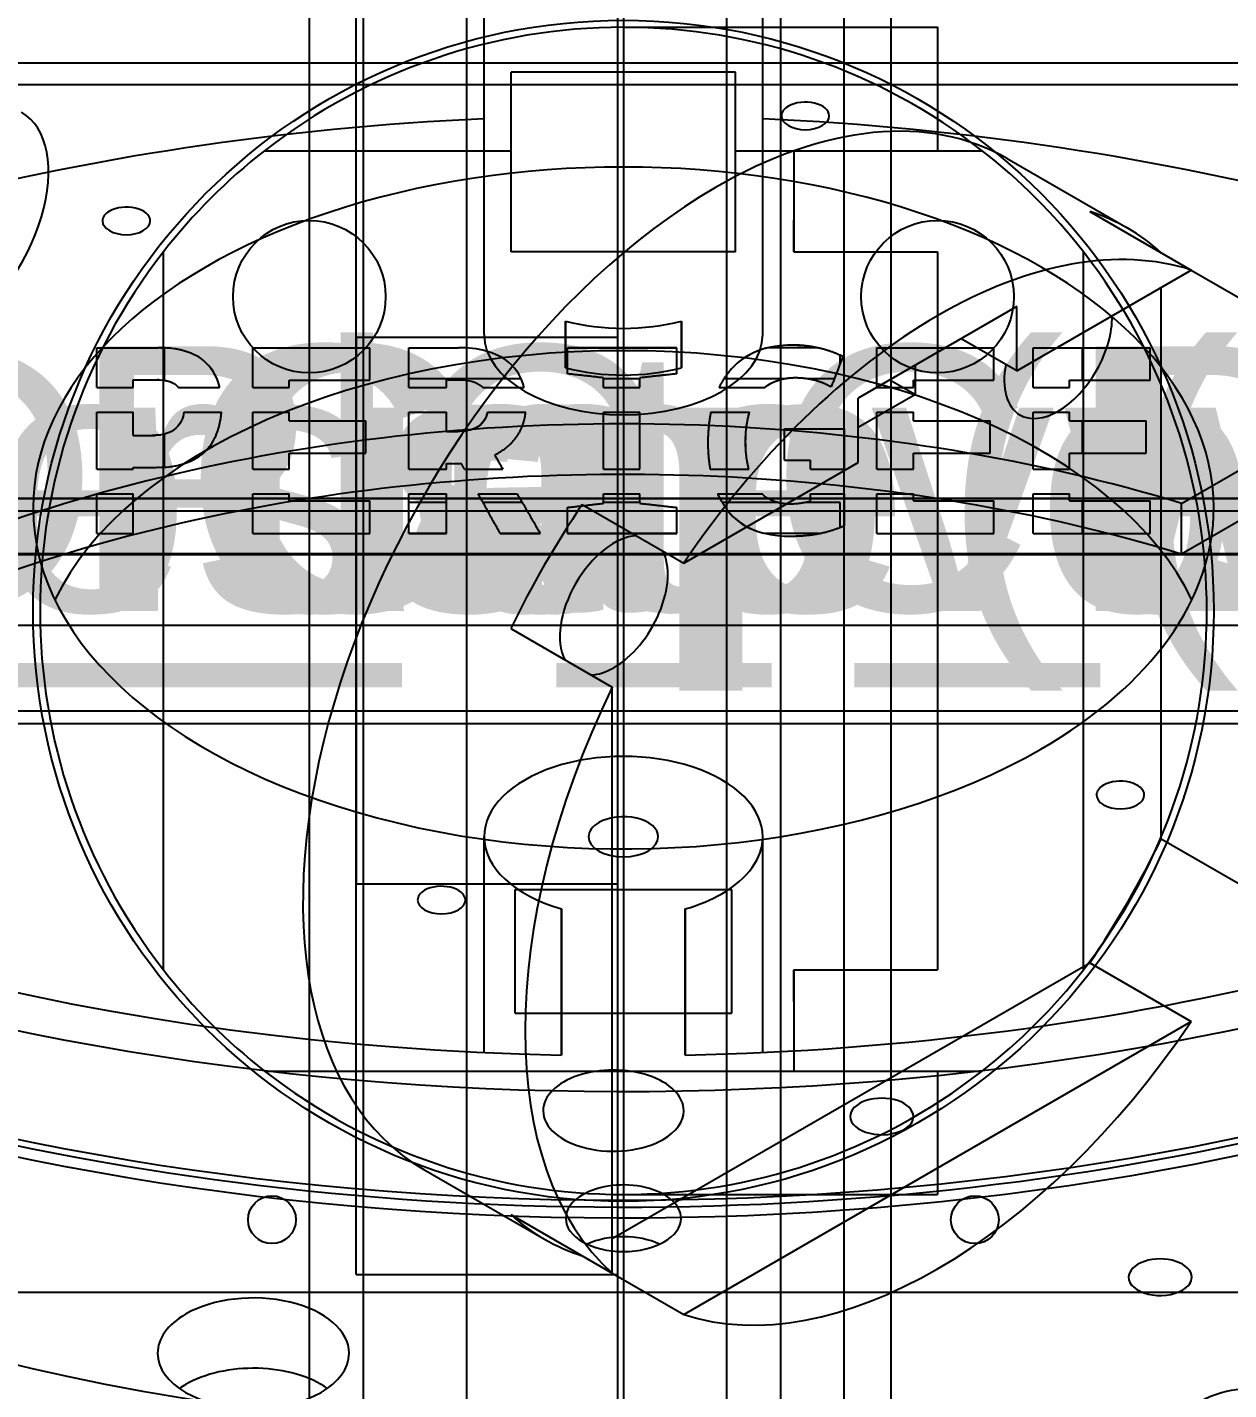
# Model space of a CAD drawing. Header units: millimetres. Extents: x 179.7 to 240.1, y 124.7 to 172.2.
# Drawn here: x 202.11 to 218.01, y 138.2 to 156.22 of the extents above; entities that cross this region are included whole.
import ezdxf
from ezdxf.enums import TextEntityAlignment as Align

# ---------------------------------------------------------------- set-up
doc = ezdxf.new("R2010")
doc.units = ezdxf.units.MM
for name, color, linetype in [('A_08_Housings_Az_Drum', 7, 'CONTINUOUS'), ('A_08_Housings_El_Axis_Cap_L', 7, 'CONTINUOUS'), ('A_08_Housings_El_Axis_Cap_R', 7, 'CONTINUOUS'), ('A_08_Housings_El_Servo_Cover', 7, 'CONTINUOUS'), ('A_08_Housings_Yoke_Access_Cover', 7, 'CONTINUOUS'), ('A_08_Housings_Yoke_Plate', 7, 'CONTINUOUS'), ('V_08_Housings_Az_Drum_0', 7, 'CONTINUOUS'), ('V_08_Housings_Az_Drum_1', 7, 'CONTINUOUS'), ('V_08_Housings_Az_Drum_2', 7, 'CONTINUOUS'), ('V_08_Housings_Az_Drum_3', 7, 'CONTINUOUS'), ('V_08_Housings_El_Axis_Cap_L_0', 7, 'CONTINUOUS'), ('V_08_Housings_El_Axis_Cap_L_1', 7, 'CONTINUOUS'), ('V_08_Housings_El_Axis_Cap_L_2', 7, 'CONTINUOUS'), ('V_08_Housings_El_Axis_Cap_L_3', 7, 'CONTINUOUS'), ('V_08_Housings_El_Axis_Cap_R_0', 7, 'CONTINUOUS'), ('V_08_Housings_El_Axis_Cap_R_1', 7, 'CONTINUOUS'), ('V_08_Housings_El_Axis_Cap_R_2', 7, 'CONTINUOUS'), ('V_08_Housings_El_Axis_Cap_R_3', 7, 'CONTINUOUS'), ('V_08_Housings_El_Servo_Cover_0', 7, 'CONTINUOUS'), ('V_08_Housings_El_Servo_Cover_1', 7, 'CONTINUOUS'), ('V_08_Housings_El_Servo_Cover_2', 7, 'CONTINUOUS'), ('V_08_Housings_El_Servo_Cover_3', 7, 'CONTINUOUS'), ('V_08_Housings_Yoke_Access_Cover_0', 7, 'CONTINUOUS'), ('V_08_Housings_Yoke_Access_Cover_1', 7, 'CONTINUOUS'), ('V_08_Housings_Yoke_Access_Cover_2', 7, 'CONTINUOUS'), ('V_08_Housings_Yoke_Access_Cover_3', 7, 'CONTINUOUS'), ('V_08_Housings_Yoke_Plate_0', 7, 'CONTINUOUS'), ('V_08_Housings_Yoke_Plate_1', 7, 'CONTINUOUS'), ('V_08_Housings_Yoke_Plate_2', 7, 'CONTINUOUS'), ('V_08_Housings_Yoke_Plate_3', 7, 'CONTINUOUS')]:
    doc.layers.add(name, color=color, linetype=linetype)
doc.styles.get("Standard").update_dxf_attribs({"font": 'arial.ttf'})

msp = doc.modelspace()

# ---------------------------------------------------------------- linework, layer by layer
at = {"layer": 'V_08_Housings_Az_Drum_0'}
for p, q in [((203.032, 151.456), (203.032, 151.981)), ((203.926, 151.55), (203.926, 151.979)), ((205.097, 151.456), (205.097, 151.981)), ((206.645, 151.55), (206.645, 151.981)), ((207.161, 151.456), (207.161, 151.981)), ((209.26, 151.636), (209.26, 151.981)), ((210.705, 151.636), (210.705, 151.981)), ((213.355, 151.456), (213.355, 151.981)), ((214.903, 151.55), (214.903, 151.981)), ((215.42, 151.456), (215.42, 151.981)), ((216.074, 151.55), (216.074, 151.981)), ((216.968, 151.55), (216.968, 151.981)), ((212.866, 151.766), (212.866, 151.882)), ((209.738, 151.456), (209.738, 151.582)), ((210.217, 151.456), (210.217, 151.582)), ((203.514, 151.456), (203.514, 151.557)), ((205.578, 151.456), (205.578, 151.55)), ((207.66, 151.456), (207.66, 151.557)), ((213.837, 151.456), (213.837, 151.55)), ((215.901, 151.456), (215.901, 151.55)), ((203.032, 150.375), (203.032, 151.129)), ((203.514, 150.821), (203.514, 151.129)), ((205.097, 150.375), (205.097, 151.129)), ((205.578, 151.014), (205.578, 151.129)), ((207.161, 150.375), (207.161, 151.129)), ((207.66, 150.873), (207.66, 151.129)), ((209.738, 150.375), (209.738, 151.129)), ((210.217, 150.375), (210.217, 151.129)), ((213.355, 150.375), (213.355, 151.129)), ((213.837, 151.014), (213.837, 151.129)), ((215.42, 150.375), (215.42, 151.129)), ((215.901, 151.014), (215.901, 151.129)), ((203.926, 150.401), (203.926, 150.839)), ((206.593, 150.584), (206.593, 151.014)), ((212.133, 150.494), (212.133, 150.907)), ((212.925, 150.375), (212.925, 150.907)), ((214.852, 150.584), (214.852, 151.014)), ((216.074, 150.584), (216.074, 151.014)), ((216.916, 150.584), (216.916, 151.014)), ((205.578, 150.375), (205.578, 150.584)), ((212.474, 150.375), (212.474, 150.494)), ((213.837, 150.375), (213.837, 150.584)), ((215.901, 150.375), (215.901, 150.584)), ((203.514, 150.375), (203.514, 150.398)), ((207.66, 150.375), (207.66, 150.449)), ((203.032, 149.524), (203.032, 150.048)), ((203.514, 149.524), (203.514, 150.048)), ((205.097, 149.524), (205.097, 150.048)), ((205.578, 149.954), (205.578, 150.048)), ((206.645, 149.524), (206.645, 149.954)), ((207.161, 149.524), (207.161, 150.048)), ((207.66, 149.524), (207.66, 150.048)), ((209.738, 149.923), (209.738, 150.048)), ((210.217, 149.923), (210.217, 150.048)), ((212.474, 149.947), (212.474, 150.048)), ((212.925, 149.63), (212.925, 150.048)), ((213.355, 149.524), (213.355, 150.048)), ((213.837, 149.954), (213.837, 150.048)), ((214.903, 149.524), (214.903, 149.954)), ((215.42, 149.524), (215.42, 150.048)), ((215.901, 149.954), (215.901, 150.048)), ((216.074, 149.524), (216.074, 149.954)), ((216.968, 149.524), (216.968, 149.954)), ((209.26, 149.524), (209.26, 149.868)), ((210.705, 149.524), (210.705, 149.868)), ((212.866, 149.606), (212.866, 149.933)), ((208.567, 143.177), (208.567, 144.815)), ((211.433, 143.177), (211.433, 144.815))]:
    msp.add_line(p, q, dxfattribs=at)
for points, degree in [([(186.25, 155.748), (186.845, 155.748), (188.602, 155.748), (191.432, 155.748), (195.192, 155.748), (199.695, 155.748), (204.715, 155.748), (210, 155.748), (215.285, 155.748), (220.305, 155.748), (224.808, 155.748), (228.568, 155.748), (231.398, 155.748), (233.155, 155.748), (233.75, 155.748)], 1), ([(186.25, 155.461), (186.845, 155.461), (188.602, 155.461), (191.432, 155.461), (195.192, 155.461), (199.695, 155.461), (204.715, 155.461), (210, 155.461), (215.285, 155.461), (220.305, 155.461), (224.808, 155.461), (228.568, 155.461), (231.398, 155.461), (233.155, 155.461), (233.75, 155.461)], 1), ([(203.032, 151.981), (203.438, 151.981), (203.847, 151.981)], 2), ([(204.477, 151.783), (204.332, 151.927), (204.082, 151.983), (203.847, 151.981)], 3), ([(203.874, 151.98), (203.924, 151.979)], 1), ([(203.926, 151.979), (203.926, 151.979)], 1), ([(204.007, 151.973), (203.957, 151.977)], 1), ([(204.103, 151.959), (204.067, 151.965)], 1), ([(204.153, 151.949), (204.124, 151.955)], 1), ([(205.097, 151.981), (205.866, 151.981), (206.645, 151.981)], 2), ([(207.161, 151.981), (207.818, 151.981)], 1), ([(208.484, 151.784), (208.326, 151.925), (208.067, 151.983), (207.818, 151.981)], 3), ([(208.484, 151.784), (208.326, 151.925), (208.067, 151.983), (207.818, 151.981)], 3), ([(210.705, 151.981), (209.26, 151.981)], 1), ([(209.26, 151.981), (210.705, 151.981)], 1), ([(211.927, 151.983), (211.704, 151.935), (211.523, 151.815), (211.406, 151.673)], 3), ([(212.564, 151.981), (211.915, 151.981)], 1), ([(212.341, 152.011), (212.23, 152.015)], 1), ([(212.594, 151.974), (212.418, 152.015), (212.23, 152.015)], 2), ([(212.904, 151.864), (212.762, 151.934), (212.594, 151.974)], 2), ([(212.904, 151.864), (212.762, 151.934), (212.594, 151.974)], 2), ([(213.355, 151.981), (214.134, 151.981), (214.903, 151.981)], 2), ([(215.42, 151.981), (216.201, 151.981), (216.968, 151.981)], 2), ([(204.289, 151.904), (204.272, 151.911)], 1), ([(204.658, 151.456), (204.63, 151.574), (204.575, 151.689), (204.477, 151.783)], 3), ([(208.687, 151.456), (208.657, 151.576), (208.593, 151.692), (208.484, 151.784)], 3), ([(208.687, 151.456), (208.657, 151.576), (208.593, 151.692), (208.484, 151.784)], 3), ([(212.904, 151.864), (212.749, 151.464)], 1), ([(203.83, 151.557), (203.937, 151.559), (204.043, 151.532), (204.102, 151.468)], 3), ([(204.658, 151.456), (204.626, 151.599), (204.532, 151.722)], 2), ([(208.647, 151.571), (207.902, 151.571), (207.161, 151.571)], 2), ([(209.738, 151.582), (209.26, 151.636)], 1), ([(210.217, 151.571), (209.738, 151.571)], 1), ([(210.705, 151.636), (210.217, 151.582)], 1), ([(211.406, 151.673), (211.32, 151.57), (211.265, 151.456)], 2), ([(211.406, 151.673), (211.32, 151.57), (211.265, 151.456)], 2), ([(212.126, 151.571), (211.331, 151.571)], 1), ([(211.872, 151.456), (211.972, 151.542), (212.126, 151.587), (212.281, 151.585)], 3), ([(212.047, 151.551), (212.158, 151.586), (212.281, 151.585)], 2), ([(212.281, 151.585), (212.404, 151.585), (212.522, 151.556)], 2), ([(212.791, 151.571), (212.446, 151.571)], 1), ([(212.447, 151.571), (212.522, 151.556)], 1), ([(203.032, 151.456), (203.514, 151.456)], 1), ([(203.514, 151.557), (203.83, 151.557)], 1), ([(203.852, 151.557), (203.83, 151.557)], 1), ([(203.926, 151.55), (203.984, 151.542), (204.033, 151.518)], 2), ([(204.102, 151.468), (204.106, 151.464)], 1), ([(204.102, 151.468), (204.112, 151.456)], 1), ([(204.11, 151.459), (204.112, 151.456)], 1), ([(204.112, 151.456), (204.658, 151.456)], 1), ([(205.097, 151.456), (205.578, 151.456)], 1), ([(205.578, 151.55), (206.11, 151.55), (206.645, 151.55)], 2), ([(207.161, 151.456), (207.66, 151.456)], 1), ([(207.66, 151.557), (207.798, 151.557)], 1), ([(207.798, 151.557), (207.913, 151.558), (208.028, 151.539), (208.106, 151.485)], 3), ([(207.798, 151.557), (207.913, 151.558), (208.028, 151.539), (208.106, 151.485)], 3), ([(208.106, 151.485), (208.114, 151.479)], 1), ([(208.106, 151.485), (208.124, 151.472), (208.139, 151.456)], 2), ([(208.139, 151.456), (208.687, 151.456)], 1), ([(209.738, 151.456), (210.217, 151.456)], 1), ([(211.265, 151.456), (211.872, 151.456)], 1), ([(211.872, 151.456), (211.925, 151.5), (211.993, 151.531)], 2), ([(212.013, 151.539), (212.027, 151.544)], 1), ([(212.522, 151.556), (212.587, 151.54), (212.647, 151.515)], 2), ([(212.522, 151.556), (212.646, 151.525), (212.749, 151.464)], 2), ([(213.355, 151.456), (213.837, 151.456)], 1), ([(213.837, 151.55), (214.372, 151.55), (214.903, 151.55)], 2), ([(215.42, 151.456), (215.901, 151.456)], 1), ([(215.901, 151.55), (216.438, 151.55), (216.968, 151.55)], 2), ([(203.032, 151.129), (203.514, 151.129)], 1), ([(204.184, 151.129), (204.175, 151.052), (204.145, 150.977), (204.083, 150.919)], 3), ([(204.174, 151.076), (204.153, 150.987), (204.083, 150.919)], 2), ([(204.184, 151.129), (204.681, 151.129)], 1), ([(204.596, 150.788), (204.671, 150.952), (204.681, 151.129)], 2), ([(204.596, 150.788), (204.671, 150.952), (204.681, 151.129)], 2), ([(205.097, 151.129), (205.578, 151.129)], 1), ([(207.161, 151.129), (207.66, 151.129)], 1), ([(208.201, 151.129), (208.185, 151.049), (208.141, 150.967), (208.047, 150.92)], 3), ([(208.201, 151.129), (208.707, 151.129)], 1), ([(208.601, 150.823), (208.692, 150.967), (208.707, 151.129)], 2), ([(209.738, 151.129), (210.217, 151.129)], 1), ([(211.156, 151.129), (211.117, 150.928), (211.118, 150.725)], 2), ([(211.156, 151.129), (211.669, 151.129)], 1), ([(211.617, 150.735), (211.614, 150.935), (211.669, 151.129)], 2), ([(211.663, 151.109), (211.669, 151.129)], 1), ([(213.355, 151.129), (213.837, 151.129)], 1), ([(215.42, 151.129), (215.901, 151.129)], 1), ([(204.083, 150.919), (204.01, 150.848), (203.887, 150.82), (203.765, 150.821)], 3), ([(203.926, 150.839), (203.926, 150.839)], 1), ([(203.986, 150.858), (203.946, 150.844)], 1), ([(205.578, 151.014), (206.593, 151.014)], 1), ([(207.66, 150.873), (207.808, 150.873)], 1), ([(208.039, 150.916), (207.972, 150.884), (207.889, 150.872), (207.808, 150.873)], 3), ([(208.667, 150.954), (208.686, 151.015)], 1), ([(212.133, 150.907), (212.925, 150.907)], 1), ([(213.837, 151.014), (214.346, 151.014), (214.852, 151.014)], 2), ([(215.901, 151.014), (216.412, 151.014), (216.916, 151.014)], 2), ([(203.514, 150.821), (203.765, 150.821)], 1), ([(203.765, 150.821), (203.809, 150.822)], 1), ([(203.856, 150.826), (203.881, 150.829)], 1), ([(203.907, 150.834), (203.911, 150.835)], 1), ([(204.317, 150.501), (204.448, 150.571), (204.542, 150.674), (204.596, 150.788)], 3), ([(204.424, 150.572), (204.506, 150.638), (204.559, 150.721)], 2), ([(208.297, 150.563), (208.497, 150.662), (208.601, 150.823)], 2), ([(208.297, 150.563), (208.497, 150.662), (208.601, 150.823)], 2), ([(211.118, 150.725), (211.117, 150.549), (211.147, 150.375)], 2), ([(211.617, 150.735), (211.619, 150.814)], 1), ([(211.619, 150.662), (211.617, 150.735)], 1), ([(211.659, 150.375), (211.615, 150.553), (211.617, 150.735)], 2), ([(203.816, 150.398), (203.993, 150.397), (204.175, 150.424), (204.317, 150.501)], 3), ([(204.317, 150.501), (204.357, 150.523), (204.393, 150.548)], 2), ([(205.578, 150.584), (206.593, 150.584)], 1), ([(208.297, 150.563), (208.405, 150.375)], 1), ([(212.133, 150.494), (212.474, 150.494)], 1), ([(213.837, 150.584), (214.346, 150.584), (214.852, 150.584)], 2), ([(215.901, 150.584), (216.412, 150.584), (216.916, 150.584)], 2), ([(203.032, 150.375), (203.514, 150.375)], 1), ([(203.514, 150.398), (203.816, 150.398)], 1), ([(203.856, 150.398), (203.837, 150.398)], 1), ([(203.986, 150.406), (204.039, 150.413)], 1), ([(204.066, 150.418), (204.074, 150.419)], 1), ([(204.137, 150.433), (204.16, 150.439)], 1), ([(205.097, 150.375), (205.578, 150.375)], 1), ([(207.161, 150.375), (207.66, 150.375)], 1), ([(207.66, 150.449), (207.856, 150.449)], 1), ([(207.897, 150.375), (207.856, 150.449)], 1), ([(207.897, 150.375), (208.405, 150.375)], 1), ([(209.738, 150.375), (210.217, 150.375)], 1), ([(211.147, 150.375), (211.659, 150.375)], 1), ([(211.659, 150.375), (211.654, 150.395)], 1), ([(212.474, 150.375), (212.925, 150.375)], 1), ([(213.355, 150.375), (213.837, 150.375)], 1), ([(215.42, 150.375), (215.901, 150.375)], 1), ([(203.032, 150.048), (203.514, 150.048)], 1), ([(205.097, 150.048), (205.578, 150.048)], 1), ([(205.578, 149.954), (206.11, 149.954), (206.645, 149.954)], 2), ([(207.161, 150.048), (207.66, 150.048)], 1), ([(208.369, 149.524), (208.079, 150.048)], 1), ([(208.079, 150.048), (208.595, 150.048)], 1), ([(208.595, 150.048), (208.899, 149.524)], 1), ([(209.738, 150.048), (210.217, 150.048)], 1), ([(211.246, 150.048), (211.287, 149.968)], 1), ([(211.246, 150.048), (211.834, 150.048)], 1), ([(211.246, 150.048), (211.299, 149.929), (211.385, 149.821)], 2), ([(212.206, 149.913), (212.059, 149.91), (211.918, 149.962), (211.834, 150.048)], 3), ([(211.945, 149.969), (211.901, 149.994)], 1), ([(212.206, 149.913), (212.084, 149.912), (211.979, 149.953)], 2), ([(212.474, 149.947), (212.412, 149.933), (212.347, 149.923)], 2), ([(212.474, 150.048), (212.925, 150.048)], 1), ([(213.355, 150.048), (213.837, 150.048)], 1), ([(213.837, 149.954), (214.372, 149.954), (214.903, 149.954)], 2), ([(215.42, 150.048), (215.901, 150.048)], 1), ([(215.901, 149.954), (216.438, 149.954), (216.968, 149.954)], 2), ([(207.66, 149.933), (207.161, 149.933)], 1), ([(208.662, 149.933), (208.142, 149.933)], 1), ([(209.26, 149.868), (209.738, 149.923)], 1), ([(210.217, 149.933), (209.738, 149.933)], 1), ([(210.217, 149.923), (210.705, 149.868)], 1), ([(212.038, 149.933), (211.307, 149.933)], 1), ([(211.385, 149.821), (211.489, 149.689), (211.653, 149.578), (211.855, 149.528)], 3), ([(212.347, 149.923), (212.28, 149.912), (212.206, 149.913)], 2), ([(212.866, 149.933), (212.407, 149.933)], 1), ([(212.574, 149.52), (212.758, 149.555), (212.925, 149.63)], 2), ([(212.574, 149.52), (212.758, 149.555), (212.925, 149.63)], 2), ([(203.032, 149.524), (203.514, 149.524)], 1), ([(205.097, 149.524), (205.866, 149.524), (206.645, 149.524)], 2), ([(207.66, 149.524), (207.161, 149.524)], 1), ([(207.161, 149.524), (207.66, 149.524)], 1), ([(208.899, 149.524), (208.369, 149.524)], 1), ([(208.369, 149.524), (208.899, 149.524)], 1), ([(210.705, 149.524), (209.26, 149.524)], 1), ([(209.26, 149.524), (210.705, 149.524)], 1), ([(212.592, 149.524), (211.874, 149.524)], 1), ([(212.195, 149.489), (212.391, 149.488), (212.574, 149.52)], 2), ([(212.195, 149.489), (212.391, 149.488), (212.574, 149.52)], 2), ([(213.355, 149.524), (214.134, 149.524), (214.903, 149.524)], 2), ([(215.42, 149.524), (216.201, 149.524), (216.968, 149.524)], 2), ([(208.567, 144.815), (211.433, 144.815)], 1), ([(208.567, 143.177), (211.433, 143.177)], 1), ([(186.25, 139.491), (186.845, 139.491), (188.602, 139.491), (191.432, 139.491), (195.192, 139.491), (199.695, 139.491), (204.715, 139.491), (210, 139.491), (215.285, 139.491), (220.305, 139.491), (224.808, 139.491), (228.568, 139.491), (231.398, 139.491), (233.155, 139.491), (233.75, 139.491)], 1)]:
    msp.add_open_spline(points, degree=degree, dxfattribs=at)
for points, knots in [([(212.23, 152.015), (212.078, 152.015), (211.926, 151.994), (211.791, 151.943), (211.628, 151.884), (211.499, 151.785), (211.406, 151.673)], [0, 0, 0, 0, 0.453413, 0.453413, 0.453413, 1, 1, 1, 1]), ([(208.201, 151.129), (208.186, 151.053), (208.146, 150.975), (208.061, 150.927), (207.991, 150.887), (207.898, 150.872), (207.808, 150.873)], [0, 0, 0, 0, 0.54445, 0.54445, 0.54445, 1, 1, 1, 1]), ([(211.385, 149.821), (211.464, 149.719), (211.573, 149.637), (211.711, 149.576), (211.856, 149.515), (212.027, 149.489), (212.195, 149.489)], [0, 0, 0, 0, 0.486588, 0.486588, 0.486588, 1, 1, 1, 1])]:
    msp.add_open_spline(points, degree=3, knots=knots, dxfattribs=at)
at = {"layer": 'V_08_Housings_Az_Drum_1'}
msp.add_circle((210, 148.5), 23.75, dxfattribs=at)
for start, end in [(107.264, -99.6566), (0, 72.736), (-80.3434, 0)]:
    msp.add_arc((210, 148.5), 15.867, start, end, dxfattribs=at)
at = {"layer": 'V_08_Housings_Az_Drum_2'}
for points in [[(186.25, 155.748), (186.399, 155.748), (186.845, 155.748), (187.583, 155.748), (188.602, 155.748), (189.89, 155.748), (191.432, 155.748), (193.206, 155.748), (195.192, 155.748), (197.364, 155.748), (199.695, 155.748), (202.156, 155.748), (204.715, 155.748), (207.341, 155.748), (210, 155.748)], [(210, 155.748), (212.659, 155.748), (215.285, 155.748), (217.844, 155.748), (220.305, 155.748), (222.636, 155.748), (224.808, 155.748), (226.794, 155.748), (228.568, 155.748), (230.11, 155.748), (231.398, 155.748), (232.417, 155.748), (233.155, 155.748), (233.601, 155.748), (233.75, 155.748)], [(186.25, 155.461), (186.399, 155.461), (186.845, 155.461), (187.583, 155.461), (188.602, 155.461), (189.89, 155.461), (191.432, 155.461), (193.206, 155.461), (195.192, 155.461), (197.364, 155.461), (199.695, 155.461), (202.156, 155.461), (204.715, 155.461), (207.341, 155.461), (210, 155.461)], [(210, 155.461), (212.659, 155.461), (215.285, 155.461), (217.844, 155.461), (220.305, 155.461), (222.636, 155.461), (224.808, 155.461), (226.794, 155.461), (228.568, 155.461), (230.11, 155.461), (231.398, 155.461), (232.417, 155.461), (233.155, 155.461), (233.601, 155.461), (233.75, 155.461)], [(186.25, 139.491), (186.399, 139.491), (186.845, 139.491), (187.583, 139.491), (188.602, 139.491), (189.89, 139.491), (191.432, 139.491), (193.206, 139.491), (195.192, 139.491), (197.364, 139.491), (199.695, 139.491), (202.156, 139.491), (204.715, 139.491), (207.341, 139.491), (210, 139.491)], [(210, 139.491), (212.659, 139.491), (215.285, 139.491), (217.844, 139.491), (220.305, 139.491), (222.636, 139.491), (224.808, 139.491), (226.794, 139.491), (228.568, 139.491), (230.11, 139.491), (231.398, 139.491), (232.417, 139.491), (233.155, 139.491), (233.601, 139.491), (233.75, 139.491)]]:
    msp.add_open_spline(points, degree=1, dxfattribs=at)
at = {"layer": 'V_08_Housings_Az_Drum_3'}
for p, q in [((208.157, 152.156), (208.157, 166.199)), ((211.843, 152.156), (211.843, 166.199)), ((209.232, 151.716), (209.232, 152.334)), ((209.232, 152.334), (209.232, 151.716)), ((210.768, 151.716), (210.768, 152.334)), ((210.768, 152.334), (210.768, 151.716)), ((217.385, 149.922), (218.686, 150.673)), ((217.385, 149.253), (218.686, 150.005)), ((217.385, 149.253), (217.385, 149.922)), ((208.157, 142.659), (208.157, 145.512)), ((211.843, 142.659), (211.843, 145.512)), ((209.181, 142.625), (209.181, 144.559)), ((209.181, 144.559), (209.181, 142.625)), ((210.819, 142.625), (210.819, 144.559)), ((210.819, 144.559), (210.819, 142.625))]:
    msp.add_line(p, q, dxfattribs=at)
for centre, major_axis, start_param, end_param in [((210, 155.856), (23.75, 0), 0, 3.141593), ((210, 155.856), (23.75, 0), 3.141593, 5.497787), ((210, 155.856), (22.931, 0), 3.177315, 4.676667), ((210, 141.813), (22.931, 0), 1.65124, 2.347445), ((210, 141.813), (22.931, 0), 0.794148, 1.490352), ((210, 154.418), (23.75, 0), 3.141593, 5.497787), ((210, 154.184), (23.75, 0), 3.141593, 5.497787), ((210, 153.301), (1.843, 0), 4.282614, 5.142164), ((210, 152.156), (1.843, 0), 3.141593, 0), ((210, 152.683), (1.843, 0), 4.282614, 5.142164), ((210, 141.813), (15.867, 0), 1.086711, 2.717656), ((210, 141.144), (15.867, 0), 1.086711, 2.659102), ((210, 145.512), (1.843, 0), 0, 3.141593), ((210, 155.856), (22.931, 0), 4.748111, 5.497787), ((210, 154.184), (23.504, 0), 3.785889, 5.497787), ((210, 145.512), (-0.461, 0), -3.141593, -0.785398), ((210, 145.512), (-0.461, 0), -0.785398, 0), ((210, 145.512), (1.843, 0), 3.141593, 4.251835), ((210, 145.512), (-0.461, 0), 0, -3.141593), ((210, 145.512), (1.843, 0), 5.497787, 0), ((210, 145.512), (1.843, 0), 5.172943, 5.497787), ((210, 141.144), (23.75, 0), 3.141593, 5.497787)]:
    msp.add_ellipse(centre, major_axis=major_axis, ratio=0.57735, start_param=start_param, end_param=end_param, dxfattribs=at)
at = {"layer": 'V_08_Housings_El_Axis_Cap_L_0'}
for p, q in [((210, 156.219), (214.156, 156.219)), ((212.256, 154.586), (214.156, 154.586)), ((212.256, 153.248), (214.156, 153.248)), ((212.256, 143.752), (214.156, 143.752)), ((212.256, 142.414), (214.156, 142.414)), ((210, 140.781), (214.156, 140.781))]:
    msp.add_line(p, q, dxfattribs=at)
for points, degree in [([(206.556, 172.25), (206.556, 171.655), (206.556, 169.898), (206.556, 167.068), (206.556, 163.308), (206.556, 158.805), (206.556, 153.785), (206.556, 148.5), (206.556, 143.215), (206.556, 138.195), (206.556, 133.692), (206.556, 129.932), (206.556, 127.102), (206.556, 125.345), (206.556, 124.75)], 1), ([(210, 172.25), (210, 171.655), (210, 169.898), (210, 167.068), (210, 163.308), (210, 158.805), (210, 153.785), (210, 148.5), (210, 143.215), (210, 138.195), (210, 133.692), (210, 129.932), (210, 127.102), (210, 125.345), (210, 124.75)], 1), ([(205.844, 171.359), (205.844, 170.786), (205.844, 169.096), (205.844, 166.372), (205.844, 162.753), (205.844, 158.418), (205.844, 153.587), (205.844, 148.5), (205.844, 143.413), (205.844, 138.582), (205.844, 134.247), (205.844, 130.628), (205.844, 127.904), (205.844, 126.214), (205.844, 125.641)], 1), ([(214.156, 156.219), (214.156, 156.21), (214.156, 156.184), (214.156, 156.141), (214.156, 156.081), (214.156, 156.004), (214.156, 155.91), (214.156, 155.799), (214.156, 155.672), (214.156, 155.529), (214.156, 155.371), (214.156, 155.196), (214.156, 155.007), (214.156, 154.804), (214.156, 154.586)], 1), ([(212.256, 154.586), (212.256, 153.999), (212.256, 153.248)], 2), ([(212.256, 153.248), (212.256, 153.507), (212.256, 153.667), (212.256, 153.666)], 3), ([(212.256, 143.752), (212.256, 143.001), (212.256, 142.414)], 2), ([(214.156, 142.414), (214.156, 142.196), (214.156, 141.993), (214.156, 141.804), (214.156, 141.629), (214.156, 141.471), (214.156, 141.328), (214.156, 141.201), (214.156, 141.09), (214.156, 140.996), (214.156, 140.919), (214.156, 140.859), (214.156, 140.816), (214.156, 140.79), (214.156, 140.781)], 1)]:
    msp.add_open_spline(points, degree=degree, dxfattribs=at)
msp.add_open_spline([(214.156, 153.248), (214.156, 152.949), (214.156, 152.651), (214.156, 152.335), (214.156, 152.018), (214.156, 151.685), (214.156, 151.353), (214.156, 151.007), (214.156, 150.662), (214.156, 150.307), (214.156, 149.952), (214.156, 149.231), (214.156, 148.5), (214.156, 147.769), (214.156, 147.048), (214.156, 146.693), (214.156, 146.338), (214.156, 145.993), (214.156, 145.647), (214.156, 145.315), (214.156, 144.982), (214.156, 144.665), (214.156, 144.349), (214.156, 144.051), (214.156, 143.752)], degree=2, knots=[0.908304, 0.908304, 0.908304, 1.002946, 1.002946, 1.097587, 1.097587, 1.192229, 1.192229, 1.286871, 1.286871, 1.381513, 1.381513, 1.570796, 1.570796, 1.76008, 1.76008, 1.854722, 1.854722, 1.949364, 1.949364, 2.044005, 2.044005, 2.138647, 2.138647, 2.233289, 2.233289, 2.233289], dxfattribs=at)
at = {"layer": 'V_08_Housings_El_Axis_Cap_L_1'}
for p, q in [((210, 156.219), (214.156, 156.219)), ((212.256, 154.586), (214.156, 154.586)), ((212.256, 153.248), (214.156, 153.248)), ((212.256, 143.752), (214.156, 143.752)), ((212.256, 142.414), (214.156, 142.414)), ((210, 140.781), (214.156, 140.781))]:
    msp.add_line(p, q, dxfattribs=at)
for points, degree in [([(206.556, 172.25), (206.556, 172.101), (206.556, 171.655), (206.556, 170.917), (206.556, 169.898), (206.556, 168.61), (206.556, 167.068), (206.556, 165.294), (206.556, 163.308), (206.556, 161.136), (206.556, 158.805), (206.556, 156.344), (206.556, 153.785), (206.556, 151.159), (206.556, 148.5)], 1), ([(210, 172.25), (210, 172.101), (210, 171.655), (210, 170.917), (210, 169.898), (210, 168.61), (210, 167.068), (210, 165.294), (210, 163.308), (210, 161.136), (210, 158.805), (210, 156.344), (210, 153.785), (210, 151.159), (210, 148.5)], 1), ([(205.844, 171.359), (205.844, 171.216), (205.844, 170.786), (205.844, 170.077), (205.844, 169.096), (205.844, 167.856), (205.844, 166.372), (205.844, 164.664), (205.844, 162.753), (205.844, 160.662), (205.844, 158.418), (205.844, 156.05), (205.844, 153.587), (205.844, 151.059), (205.844, 148.5)], 1), ([(214.156, 156.219), (214.156, 156.21), (214.156, 156.184), (214.156, 156.141), (214.156, 156.081), (214.156, 156.004), (214.156, 155.91), (214.156, 155.799), (214.156, 155.672), (214.156, 155.529), (214.156, 155.371), (214.156, 155.196), (214.156, 155.007), (214.156, 154.804), (214.156, 154.586)], 1), ([(212.256, 154.586), (212.256, 153.999), (212.256, 153.248)], 2), ([(212.256, 153.248), (212.256, 153.507), (212.256, 153.667), (212.256, 153.666)], 3), ([(205.844, 148.5), (205.844, 145.941), (205.844, 143.413), (205.844, 140.95), (205.844, 138.582), (205.844, 136.338), (205.844, 134.247), (205.844, 132.336), (205.844, 130.628), (205.844, 129.144), (205.844, 127.904), (205.844, 126.923), (205.844, 126.214), (205.844, 125.784), (205.844, 125.641)], 1), ([(206.556, 148.5), (206.556, 145.841), (206.556, 143.215), (206.556, 140.656), (206.556, 138.195), (206.556, 135.864), (206.556, 133.692), (206.556, 131.706), (206.556, 129.932), (206.556, 128.39), (206.556, 127.102), (206.556, 126.083), (206.556, 125.345), (206.556, 124.899), (206.556, 124.75)], 1), ([(210, 148.5), (210, 145.841), (210, 143.215), (210, 140.656), (210, 138.195), (210, 135.864), (210, 133.692), (210, 131.706), (210, 129.932), (210, 128.39), (210, 127.102), (210, 126.083), (210, 125.345), (210, 124.899), (210, 124.75)], 1), ([(212.256, 143.752), (212.256, 143.001), (212.256, 142.414)], 2), ([(212.256, 143.334), (212.256, 143.333), (212.256, 143.493), (212.256, 143.752)], 3), ([(214.156, 142.414), (214.156, 142.196), (214.156, 141.993), (214.156, 141.804), (214.156, 141.629), (214.156, 141.471), (214.156, 141.328), (214.156, 141.201), (214.156, 141.09), (214.156, 140.996), (214.156, 140.919), (214.156, 140.859), (214.156, 140.816), (214.156, 140.79), (214.156, 140.781)], 1)]:
    msp.add_open_spline(points, degree=degree, dxfattribs=at)
for points, knots in [([(214.156, 153.248), (214.156, 153.15), (214.156, 153.052), (214.156, 152.954), (214.156, 152.853), (214.156, 152.752), (214.156, 152.651), (214.156, 152.547), (214.156, 152.443), (214.156, 152.339), (214.156, 152.232), (214.156, 152.125), (214.156, 152.018), (214.156, 151.8), (214.156, 151.578), (214.156, 151.353), (214.156, 151.239), (214.156, 151.124), (214.156, 151.01), (214.156, 150.203), (214.156, 149.352), (214.156, 148.5)], [5.6206927, 5.6206927, 5.6206927, 5.6206927, 5.6680136, 5.6680136, 5.6680136, 5.7153345, 5.7153345, 5.7153345, 5.7626554, 5.7626554, 5.7626554, 5.8099763, 5.8099763, 5.8099763, 5.9046181, 5.9046181, 5.9046181, 5.951939, 5.951939, 5.951939, 6.2831853, 6.2831853, 6.2831853, 6.2831853]), ([(214.156, 148.5), (214.156, 147.648), (214.156, 146.797), (214.156, 145.99), (214.156, 145.76), (214.156, 145.534), (214.156, 145.311), (214.156, 145.09), (214.156, 144.874), (214.156, 144.661), (214.156, 144.557), (214.156, 144.453), (214.156, 144.349), (214.156, 144.248), (214.156, 144.147), (214.156, 144.046), (214.156, 143.948), (214.156, 143.85), (214.156, 143.752)], [0, 0, 0, 0, 0.3312463, 0.3312463, 0.3312463, 0.4258881, 0.4258881, 0.4258881, 0.5205299, 0.5205299, 0.5205299, 0.5678508, 0.5678508, 0.5678508, 0.6151717, 0.6151717, 0.6151717, 0.6624926, 0.6624926, 0.6624926, 0.6624926])]:
    msp.add_open_spline(points, degree=3, knots=knots, dxfattribs=at)
at = {"layer": 'V_08_Housings_El_Axis_Cap_L_2'}
for p, q in [((211.484, 155.625), (208.516, 155.625)), ((208.516, 154.586), (208.516, 155.625)), ((211.484, 154.586), (211.484, 155.625)), ((205.252, 154.586), (208.516, 154.586)), ((208.516, 153.25), (208.516, 154.586)), ((211.484, 154.586), (214.748, 154.586)), ((211.484, 153.25), (211.484, 154.586)), ((203.914, 143.752), (203.914, 153.248)), ((211.484, 153.25), (208.516, 153.25)), ((216.086, 143.752), (216.086, 153.248)), ((205.252, 142.414), (214.748, 142.414))]:
    msp.add_line(p, q, dxfattribs=at)
for centre, radius in [((210, 148.5), 23.75), ((205.844, 152.656), 1.009), ((214.156, 152.656), 1.009)]:
    msp.add_circle(centre, radius, dxfattribs=at)
for start, end in [(90, 127.958), (52.042, 90), (127.958, 142.042), (37.958, 52.042), (142.042, -142.042), (-37.958, 37.958), (-142.042, -127.958), (-52.042, -37.958), (-127.958, -52.042)]:
    msp.add_arc((210, 148.5), 7.719, start, end, dxfattribs=at)
at = {"layer": 'V_08_Housings_El_Axis_Cap_L_3'}
for p, q in [((215.077, 154.482), (216.672, 153.561)), ((216.17, 153.783), (217.514, 153.008)), ((215.206, 151.675), (217.514, 153.008)), ((217.514, 153.008), (218.46, 152.461)), ((217.116, 145.484), (217.116, 152.778)), ((215.206, 152.524), (213.107, 151.312)), ((215.206, 151.675), (215.206, 152.524)), ((215.206, 151.675), (214.471, 152.1)), ((213.863, 151.36), (213.863, 151.748)), ((213.527, 151.554), (213.863, 151.36)), ((213.863, 151.36), (213.107, 150.924)), ((213.107, 150.463), (213.107, 151.312)), ((210.799, 149.131), (213.107, 150.463)), ((209.456, 149.907), (210.799, 149.131)), ((208.51, 148.268), (209.853, 147.492)), ((209.853, 139.739), (209.853, 147.492)), ((217.116, 145.484), (218.46, 144.708)), ((209.853, 140.198), (216.17, 143.845)), ((216.17, 143.845), (217.514, 143.069)), ((210.799, 139.193), (217.514, 143.069)), ((207.358, 141.112), (208.954, 140.191)), ((208.51, 140.515), (209.853, 139.739)), ((209.853, 139.739), (210.799, 139.193))]:
    msp.add_line(p, q, dxfattribs=at)
for centre, major_axis, start_param, end_param in [((208.782, 149.203), (-11.875, -20.568), 3.926991, 0), ((211.218, 147.797), (-11.875, -20.568), 0, 3.141593), ((211.218, 147.797), (-11.875, -20.568), 3.926991, 0), ((208.279, 149.494), (-11.43, -19.797), 4.215484, 5.209294), ((211.218, 147.797), (-3.859, -6.685), 3.141593, 3.926991), ((211.218, 147.797), (-3.859, -6.685), 3.926991, 0), ((212.813, 146.876), (-3.859, -6.685), 3.141593, 3.264498), ((212.813, 146.876), (-3.859, -6.685), 3.018687, 3.141593), ((214.156, 146.1), (-3.859, -6.685), 3.264498, 3.926991), ((214.156, 146.1), (-3.859, -6.685), 3.926991, 4.589483), ((215.752, 151.966), (0.505, 0.874), -2.356194, -0.755982), ((215.752, 151.966), (0.505, 0.874), -4.165618, -3.141593), ((215.752, 151.966), (0.505, 0.874), -3.141593, -2.356194), ((212.813, 146.876), (-3.859, -6.685), 4.589483, 4.835295), ((209.874, 148.573), (0.505, 0.874), -5.927769, -3.497009), ((209.874, 148.573), (0.505, 0.874), -2.356194, -0.355416), ((209.874, 148.573), (0.505, 0.874), -2.786177, -2.356194), ((214.156, 146.1), (-3.859, -6.685), 4.835295, 6.16028), ((212.813, 146.876), (-3.859, -6.685), 1.447891, 1.693702), ((214.156, 146.1), (-3.859, -6.685), 0.122906, 1.447891), ((212.813, 146.876), (-3.859, -6.685), 6.16028, 0), ((212.813, 146.876), (-3.859, -6.685), 0, 0.122906)]:
    msp.add_ellipse(centre, major_axis=major_axis, ratio=0.57735, start_param=start_param, end_param=end_param, dxfattribs=at)
at = {"layer": 'V_08_Housings_El_Axis_Cap_R_0'}
for points in [[(207.922, 172.25), (207.922, 171.655), (207.922, 169.898), (207.922, 167.068), (207.922, 163.308), (207.922, 158.805), (207.922, 153.785), (207.922, 148.5), (207.922, 143.215), (207.922, 138.195), (207.922, 133.692), (207.922, 129.932), (207.922, 127.102), (207.922, 125.345), (207.922, 124.75)], [(211.366, 172.25), (211.366, 171.655), (211.366, 169.898), (211.366, 167.068), (211.366, 163.308), (211.366, 158.805), (211.366, 153.785), (211.366, 148.5), (211.366, 143.215), (211.366, 138.195), (211.366, 133.692), (211.366, 129.932), (211.366, 127.102), (211.366, 125.345), (211.366, 124.75)], [(212.078, 171.359), (212.078, 170.786), (212.078, 169.096), (212.078, 166.372), (212.078, 162.753), (212.078, 158.418), (212.078, 153.587), (212.078, 148.5), (212.078, 143.413), (212.078, 138.582), (212.078, 134.247), (212.078, 130.628), (212.078, 127.904), (212.078, 126.214), (212.078, 125.641)]]:
    msp.add_open_spline(points, degree=1, dxfattribs=at)
at = {"layer": 'V_08_Housings_El_Axis_Cap_R_1'}
for points in [[(207.922, 172.25), (207.922, 172.101), (207.922, 171.655), (207.922, 170.917), (207.922, 169.898), (207.922, 168.61), (207.922, 167.068), (207.922, 165.294), (207.922, 163.308), (207.922, 161.136), (207.922, 158.805), (207.922, 156.344), (207.922, 153.785), (207.922, 151.159), (207.922, 148.5)], [(211.366, 172.25), (211.366, 172.101), (211.366, 171.655), (211.366, 170.917), (211.366, 169.898), (211.366, 168.61), (211.366, 167.068), (211.366, 165.294), (211.366, 163.308), (211.366, 161.136), (211.366, 158.805), (211.366, 156.344), (211.366, 153.785), (211.366, 151.159), (211.366, 148.5)], [(212.078, 171.359), (212.078, 171.216), (212.078, 170.786), (212.078, 170.077), (212.078, 169.096), (212.078, 167.856), (212.078, 166.372), (212.078, 164.664), (212.078, 162.753), (212.078, 160.662), (212.078, 158.418), (212.078, 156.05), (212.078, 153.587), (212.078, 151.059), (212.078, 148.5)], [(207.922, 148.5), (207.922, 145.841), (207.922, 143.215), (207.922, 140.656), (207.922, 138.195), (207.922, 135.864), (207.922, 133.692), (207.922, 131.706), (207.922, 129.932), (207.922, 128.39), (207.922, 127.102), (207.922, 126.083), (207.922, 125.345), (207.922, 124.899), (207.922, 124.75)], [(211.366, 148.5), (211.366, 145.841), (211.366, 143.215), (211.366, 140.656), (211.366, 138.195), (211.366, 135.864), (211.366, 133.692), (211.366, 131.706), (211.366, 129.932), (211.366, 128.39), (211.366, 127.102), (211.366, 126.083), (211.366, 125.345), (211.366, 124.899), (211.366, 124.75)], [(212.078, 148.5), (212.078, 145.941), (212.078, 143.413), (212.078, 140.95), (212.078, 138.582), (212.078, 136.338), (212.078, 134.247), (212.078, 132.336), (212.078, 130.628), (212.078, 129.144), (212.078, 127.904), (212.078, 126.923), (212.078, 126.214), (212.078, 125.784), (212.078, 125.641)]]:
    msp.add_open_spline(points, degree=1, dxfattribs=at)
at = {"layer": 'V_08_Housings_El_Axis_Cap_R_2'}
for radius in [23.75, 22.859]:
    msp.add_circle((210, 148.5), radius, dxfattribs=at)
at = {"layer": 'V_08_Housings_El_Axis_Cap_R_3'}
for centre, major_axis, start_param, end_param in [((208.782, 149.203), (-11.875, -20.568), 3.926991, 0), ((211.721, 147.506), (-11.43, -19.797), 0, 3.141593), ((211.218, 147.797), (-11.875, -20.568), 3.926991, 0), ((211.218, 147.797), (-11.43, -19.797), 3.926991, 0), ((211.721, 147.506), (-11.43, -19.797), 3.926991, 0), ((217.577, 136.387), (0.995, 1.723), 0, -3.141593)]:
    msp.add_ellipse(centre, major_axis=major_axis, ratio=0.57735, start_param=start_param, end_param=end_param, dxfattribs=at)
at = {"layer": 'V_08_Housings_El_Servo_Cover_0'}
for q in [(206.463, 157.277), (209.923, 139.723)]:
    msp.add_line((206.463, 139.723), q, dxfattribs=at)
for points in [[(209.923, 172.25), (209.923, 171.655), (209.923, 169.898), (209.923, 167.068), (209.923, 163.308), (209.923, 158.805), (209.923, 153.785), (209.923, 148.5), (209.923, 143.215), (209.923, 138.195), (209.923, 133.692), (209.923, 129.932), (209.923, 127.102), (209.923, 125.345), (209.923, 124.75)], [(212.917, 172.25), (212.917, 171.655), (212.917, 169.898), (212.917, 167.068), (212.917, 163.308), (212.917, 158.805), (212.917, 153.785), (212.917, 148.5), (212.917, 143.215), (212.917, 138.195), (212.917, 133.692), (212.917, 129.932), (212.917, 127.102), (212.917, 125.345), (212.917, 124.75)], [(213.537, 171.476), (213.537, 170.899), (213.537, 169.2), (213.537, 166.463), (213.537, 162.825), (213.537, 158.469), (213.537, 153.613), (213.537, 148.5), (213.537, 143.387), (213.537, 138.531), (213.537, 134.175), (213.537, 130.537), (213.537, 127.8), (213.537, 126.101), (213.537, 125.524)]]:
    msp.add_open_spline(points, degree=1, dxfattribs=at)
at = {"layer": 'V_08_Housings_El_Servo_Cover_1'}
for p, q in [((206.463, 152.114), (206.463, 157.277)), ((209.923, 152.114), (206.463, 152.114)), ((206.463, 152.114), (206.463, 144.886)), ((206.463, 139.723), (206.463, 144.886)), ((209.923, 144.886), (206.463, 144.886)), ((206.463, 139.723), (209.923, 139.723))]:
    msp.add_line(p, q, dxfattribs=at)
for points in [[(209.923, 172.25), (209.923, 172.101), (209.923, 171.655), (209.923, 170.917), (209.923, 169.898), (209.923, 168.61), (209.923, 167.068), (209.923, 165.294), (209.923, 163.308), (209.923, 161.136), (209.923, 158.805), (209.923, 156.344), (209.923, 153.785), (209.923, 151.159), (209.923, 148.5)], [(212.917, 172.25), (212.917, 172.101), (212.917, 171.655), (212.917, 170.917), (212.917, 169.898), (212.917, 168.61), (212.917, 167.068), (212.917, 165.294), (212.917, 163.308), (212.917, 161.136), (212.917, 158.805), (212.917, 156.344), (212.917, 153.785), (212.917, 151.159), (212.917, 148.5)], [(213.537, 171.476), (213.537, 171.331), (213.537, 170.899), (213.537, 170.186), (213.537, 169.2), (213.537, 167.954), (213.537, 166.463), (213.537, 164.746), (213.537, 162.825), (213.537, 160.724), (213.537, 158.469), (213.537, 156.088), (213.537, 153.613), (213.537, 151.072), (213.537, 148.5)], [(209.923, 148.5), (209.923, 145.841), (209.923, 143.215), (209.923, 140.656), (209.923, 138.195), (209.923, 135.864), (209.923, 133.692), (209.923, 131.706), (209.923, 129.932), (209.923, 128.39), (209.923, 127.102), (209.923, 126.083), (209.923, 125.345), (209.923, 124.899), (209.923, 124.75)], [(212.917, 148.5), (212.917, 145.841), (212.917, 143.215), (212.917, 140.656), (212.917, 138.195), (212.917, 135.864), (212.917, 133.692), (212.917, 131.706), (212.917, 129.932), (212.917, 128.39), (212.917, 127.102), (212.917, 126.083), (212.917, 125.345), (212.917, 124.899), (212.917, 124.75)], [(213.537, 148.5), (213.537, 145.928), (213.537, 143.387), (213.537, 140.912), (213.537, 138.531), (213.537, 136.276), (213.537, 134.175), (213.537, 132.254), (213.537, 130.537), (213.537, 129.046), (213.537, 127.8), (213.537, 126.814), (213.537, 126.101), (213.537, 125.669), (213.537, 125.524)]]:
    msp.add_open_spline(points, degree=1, dxfattribs=at)
at = {"layer": 'V_08_Housings_El_Servo_Cover_2'}
for radius in [23.75, 22.976]:
    msp.add_circle((210, 148.5), radius, dxfattribs=at)
at = {"layer": 'V_08_Housings_El_Servo_Cover_3'}
for centre, major_axis, start_param, end_param in [((208.941, 149.111), (-11.875, -20.568), 3.926991, 0), ((211.497, 147.636), (-11.488, -19.897), 0, 3.141593), ((211.059, 147.889), (-11.875, -20.568), 3.926991, 0), ((211.059, 147.889), (-11.488, -19.897), 3.926991, 0), ((211.497, 147.636), (-11.488, -19.897), 3.926991, 0), ((201.171, 153.598), (0.865, 1.498), -2.356194, 0)]:
    msp.add_ellipse(centre, major_axis=major_axis, ratio=0.57735, start_param=start_param, end_param=end_param, dxfattribs=at)
at = {"layer": 'V_08_Housings_Yoke_Access_Cover_0'}
for points in [[(188.625, 149.824), (189.161, 149.824), (190.742, 149.824), (193.289, 149.824), (196.673, 149.824), (200.726, 149.824), (205.244, 149.824), (210, 149.824), (214.756, 149.824), (219.274, 149.824), (223.327, 149.824), (226.711, 149.824), (229.258, 149.824), (230.839, 149.824), (231.375, 149.824)], [(188.058, 149.257), (188.608, 149.257), (190.231, 149.257), (192.845, 149.257), (196.319, 149.257), (200.48, 149.257), (205.117, 149.257), (210, 149.257), (214.883, 149.257), (219.52, 149.257), (223.681, 149.257), (227.155, 149.257), (229.769, 149.257), (231.392, 149.257), (231.942, 149.257)], [(188.058, 148.311), (188.608, 148.311), (190.231, 148.311), (192.845, 148.311), (196.319, 148.311), (200.48, 148.311), (205.117, 148.311), (210, 148.311), (214.883, 148.311), (219.52, 148.311), (223.681, 148.311), (227.155, 148.311), (229.769, 148.311), (231.392, 148.311), (231.942, 148.311)], [(194.3, 147.176), (194.694, 147.176), (195.855, 147.176), (197.725, 147.176), (200.211, 147.176), (203.188, 147.176), (206.506, 147.176), (210, 147.176), (213.494, 147.176), (216.812, 147.176), (219.789, 147.176), (222.275, 147.176), (224.145, 147.176), (225.306, 147.176), (225.7, 147.176)]]:
    msp.add_open_spline(points, degree=1, dxfattribs=at)
at = {"layer": 'V_08_Housings_Yoke_Access_Cover_1'}
for radius in [21.942, 21.942, 21.375]:
    msp.add_circle((210, 148.5), radius, dxfattribs=at)
at = {"layer": 'V_08_Housings_Yoke_Access_Cover_2'}
for points in [[(188.625, 149.824), (188.76, 149.824), (189.161, 149.824), (189.825, 149.824), (190.742, 149.824), (191.902, 149.824), (193.289, 149.824), (194.886, 149.824), (196.673, 149.824), (198.628, 149.824), (200.726, 149.824), (202.94, 149.824), (205.244, 149.824), (207.607, 149.824), (210, 149.824)], [(210, 149.824), (212.393, 149.824), (214.756, 149.824), (217.06, 149.824), (219.274, 149.824), (221.372, 149.824), (223.327, 149.824), (225.114, 149.824), (226.711, 149.824), (228.098, 149.824), (229.258, 149.824), (230.175, 149.824), (230.839, 149.824), (231.24, 149.824), (231.375, 149.824)], [(188.058, 149.257), (188.196, 149.257), (188.608, 149.257), (189.289, 149.257), (190.231, 149.257), (191.421, 149.257), (192.845, 149.257), (194.485, 149.257), (196.319, 149.257), (198.326, 149.257), (200.48, 149.257), (202.753, 149.257), (205.117, 149.257), (207.543, 149.257), (210, 149.257)], [(210, 149.257), (212.457, 149.257), (214.883, 149.257), (217.247, 149.257), (219.52, 149.257), (221.674, 149.257), (223.681, 149.257), (225.515, 149.257), (227.155, 149.257), (228.579, 149.257), (229.769, 149.257), (230.711, 149.257), (231.392, 149.257), (231.804, 149.257), (231.942, 149.257)], [(188.058, 148.311), (188.196, 148.311), (188.608, 148.311), (189.289, 148.311), (190.231, 148.311), (191.421, 148.311), (192.845, 148.311), (194.485, 148.311), (196.319, 148.311), (198.326, 148.311), (200.48, 148.311), (202.753, 148.311), (205.117, 148.311), (207.543, 148.311), (210, 148.311)], [(210, 148.311), (212.457, 148.311), (214.883, 148.311), (217.247, 148.311), (219.52, 148.311), (221.674, 148.311), (223.681, 148.311), (225.515, 148.311), (227.155, 148.311), (228.579, 148.311), (229.769, 148.311), (230.711, 148.311), (231.392, 148.311), (231.804, 148.311), (231.942, 148.311)], [(194.3, 147.176), (194.399, 147.176), (194.694, 147.176), (195.181, 147.176), (195.855, 147.176), (196.706, 147.176), (197.725, 147.176), (198.898, 147.176), (200.211, 147.176), (201.647, 147.176), (203.188, 147.176), (204.815, 147.176), (206.506, 147.176), (208.242, 147.176), (210, 147.176)], [(210, 147.176), (211.758, 147.176), (213.494, 147.176), (215.185, 147.176), (216.812, 147.176), (218.353, 147.176), (219.789, 147.176), (221.102, 147.176), (222.275, 147.176), (223.294, 147.176), (224.145, 147.176), (224.819, 147.176), (225.306, 147.176), (225.601, 147.176), (225.7, 147.176)]]:
    msp.add_open_spline(points, degree=1, dxfattribs=at)
at = {"layer": 'V_08_Housings_Yoke_Access_Cover_3'}
for centre, major_axis, start_param, end_param in [((210, 149.23), (21.375, 0), 0, 6.28318), ((210, 148.766), (21.942, 0), 3.141593, 5.497787), ((210, 147.994), (21.942, 0), 3.141593, 5.497787), ((205.104, 138.681), (-1.267, 0), -3.141593, -0.785398), ((205.104, 138.681), (-1.267, 0), -0.785398, 0), ((205.104, 138.681), (-1.267, 0), 0, -3.141593), ((205.104, 137.751), (-1.267, 0), -2.453143, -0.785398), ((205.104, 137.751), (-1.267, 0), -0.785398, -0.68845)]:
    msp.add_ellipse(centre, major_axis=major_axis, ratio=0.57735, start_param=start_param, end_param=end_param, dxfattribs=at)
msp.add_open_spline([(231.942, 148.766), (231.947, 150.946), (231, 153.105), (229.265, 154.971), (227.261, 157.142), (224.194, 158.933), (220.534, 160.1), (216.903, 161.267), (212.697, 161.809), (208.563, 161.647), (205.815, 161.542), (203.103, 161.132), (200.615, 160.443), (198.126, 159.755), (195.861, 158.79), (193.978, 157.608), (191.714, 156.191), (189.999, 154.461), (189.019, 152.566), (188.385, 151.345), (188.057, 150.057), (188.058, 148.766)], degree=3, knots=[0, 0, 0, 0, 0.222788, 0.222788, 0.222788, 0.481143, 0.481143, 0.481143, 0.737957, 0.737957, 0.737957, 0.803882, 0.803882, 0.803882, 0.869806, 0.869806, 0.869806, 0.948975, 0.948975, 0.948975, 1, 1, 1, 1], dxfattribs=at)
at = {"layer": 'V_08_Housings_Yoke_Plate_0'}
for points, degree in [([(195.081, 149.988), (196.85, 149.988), (198.782, 149.988), (200.854, 149.988), (203.039, 149.988), (205.311, 149.988), (207.641, 149.988), (210, 149.988), (212.359, 149.988), (214.689, 149.988), (216.961, 149.988), (219.146, 149.988), (221.218, 149.988), (223.15, 149.988), (224.919, 149.988)], 1), ([(202.189, 149.988), (201.719, 149.988), (201.259, 149.988)], 2), ([(194.778, 149.244), (196.596, 149.244), (198.576, 149.244), (200.692, 149.244), (202.92, 149.244), (205.232, 149.244), (207.602, 149.244), (210, 149.244), (212.398, 149.244), (214.768, 149.244), (217.08, 149.244), (219.308, 149.244), (221.424, 149.244), (223.404, 149.244), (225.222, 149.244)], 1), ([(194.778, 147.012), (196.596, 147.012), (198.576, 147.012), (200.692, 147.012), (202.92, 147.012), (205.232, 147.012), (207.602, 147.012), (210, 147.012), (212.398, 147.012), (214.768, 147.012), (217.08, 147.012), (219.308, 147.012), (221.424, 147.012), (223.404, 147.012), (225.222, 147.012)], 1)]:
    msp.add_open_spline(points, degree=degree, dxfattribs=at)
at = {"layer": 'V_08_Housings_Yoke_Plate_1'}
for centre, radius in [((210, 148.5), 7.811), ((205.35, 140.447), 0.316), ((214.65, 140.447), 0.316)]:
    msp.add_circle(centre, radius, dxfattribs=at)
at = {"layer": 'V_08_Housings_Yoke_Plate_2'}
for p, q in [((219.485, 149.988), (200.515, 149.988)), ((219.485, 149.244), (200.515, 149.244)), ((200.515, 147.012), (219.485, 147.012))]:
    msp.add_line(p, q, dxfattribs=at)
at = {"layer": 'V_08_Housings_Yoke_Plate_3'}
for centre, major_axis, start_param, end_param in [((210, 149.861), (21.202, 0), 0.004848, 1.565949), ((212.407, 155.047), (-0.316, 0), -0.785398, 0), ((212.407, 155.047), (-0.316, 0), -3.141593, -0.785398), ((212.407, 155.047), (-0.316, 0), 0, -3.141593), ((210, 149.861), (7.811, 0), 0, 3.141593), ((203.424, 153.658), (-0.316, 0), -0.785398, 0), ((203.424, 153.658), (-0.316, 0), -3.141593, -0.785398), ((203.424, 153.658), (-0.316, 0), 0, -3.141593), ((210, 147.432), (7.811, 0), 0.272743, 2.86885), ((210, 149.861), (21.202, 0), 3.14644, 4.707541), ((210, 149.861), (7.811, 0), 3.141593, 5.497787), ((210, 149.861), (7.811, 0), 5.497787, 0), ((210, 149.254), (21.946, 0), 3.160485, 4.693496), ((210, 147.432), (21.946, 0), 3.160485, 4.693496), ((216.576, 146.065), (-0.316, 0), -0.785398, 0), ((216.576, 146.065), (-0.316, 0), -3.141593, -0.785398), ((216.576, 146.065), (-0.316, 0), 0, -3.141593), ((207.593, 144.675), (-0.316, 0), -0.785398, 0), ((207.593, 144.675), (-0.316, 0), -3.141593, -0.785398), ((207.593, 144.675), (-0.316, 0), 0, -3.141593), ((209.868, 141.889), (0.93, 0), 0, 3.141593), ((213.419, 141.813), (0.418, 0), 0, 3.141593), ((209.868, 141.889), (0.93, 0), 3.141593, 5.497787), ((209.868, 141.889), (0.93, 0), 5.497787, 0), ((213.419, 141.813), (0.418, 0), 3.141593, 5.497787), ((213.419, 141.813), (0.418, 0), 5.497787, 0), ((210, 140.466), (-0.763, 0), -3.141593, -0.785398), ((210, 140.466), (-0.763, 0), -0.785398, 0), ((210, 140.466), (-0.763, 0), 0, -3.141593), ((210, 139.781), (-0.763, 0), -2.250407, -0.891186), ((217.102, 139.687), (0.418, 0), 0, 3.141593), ((217.102, 139.687), (0.418, 0), 3.141593, 5.497787), ((217.102, 139.687), (0.418, 0), 5.497787, 0)]:
    msp.add_ellipse(centre, major_axis=major_axis, ratio=0.57735, start_param=start_param, end_param=end_param, dxfattribs=at)
msp.add_open_spline([(231.93, 149.752), (231.857, 150.904), (231.526, 152.047), (230.958, 153.133), (229.962, 155.044), (228.234, 156.778), (225.963, 158.194), (224.292, 159.239), (222.326, 160.112), (220.172, 160.773), (217.132, 161.708), (213.714, 162.214), (210.282, 162.238)], degree=3, knots=[0.0117758, 0.0117758, 0.0117758, 0.0117758, 0.1798031, 0.1798031, 0.1798031, 0.4751523, 0.4751523, 0.4751523, 0.6927958, 0.6927958, 0.6927958, 1, 1, 1, 1], dxfattribs=at)

# ---------------------------------------------------------------- texts
at = {"layer": 'A_08_Housings_Az_Drum'}
msp.add_text('Az_Drum  (white)', height=3.5, dxfattribs=at).set_placement((210, 148.5), align=Align.CENTER)
at = {"layer": 'A_08_Housings_El_Axis_Cap_L'}
msp.add_text('El_Axis_Cap_L  (grey)', height=3.5, dxfattribs=at).set_placement((210, 148.5), align=Align.CENTER)
at = {"layer": 'A_08_Housings_El_Axis_Cap_R'}
msp.add_text('El_Axis_Cap_R  (grey)', height=3.5, dxfattribs=at).set_placement((210, 148.5), align=Align.CENTER)
at = {"layer": 'A_08_Housings_El_Servo_Cover'}
msp.add_text('El_Servo_Cover  (grey)', height=3.5, dxfattribs=at).set_placement((210, 148.5), align=Align.CENTER)
at = {"layer": 'A_08_Housings_Yoke_Access_Cover'}
msp.add_text('Yoke_Access_Cover  (grey)', height=3.5, dxfattribs=at).set_placement((210, 148.5), align=Align.CENTER)
at = {"layer": 'A_08_Housings_Yoke_Plate'}
msp.add_text('Yoke_Plate  (white)', height=3.5, dxfattribs=at).set_placement((210, 148.5), align=Align.CENTER)

doc.saveas('drawing.dxf')
